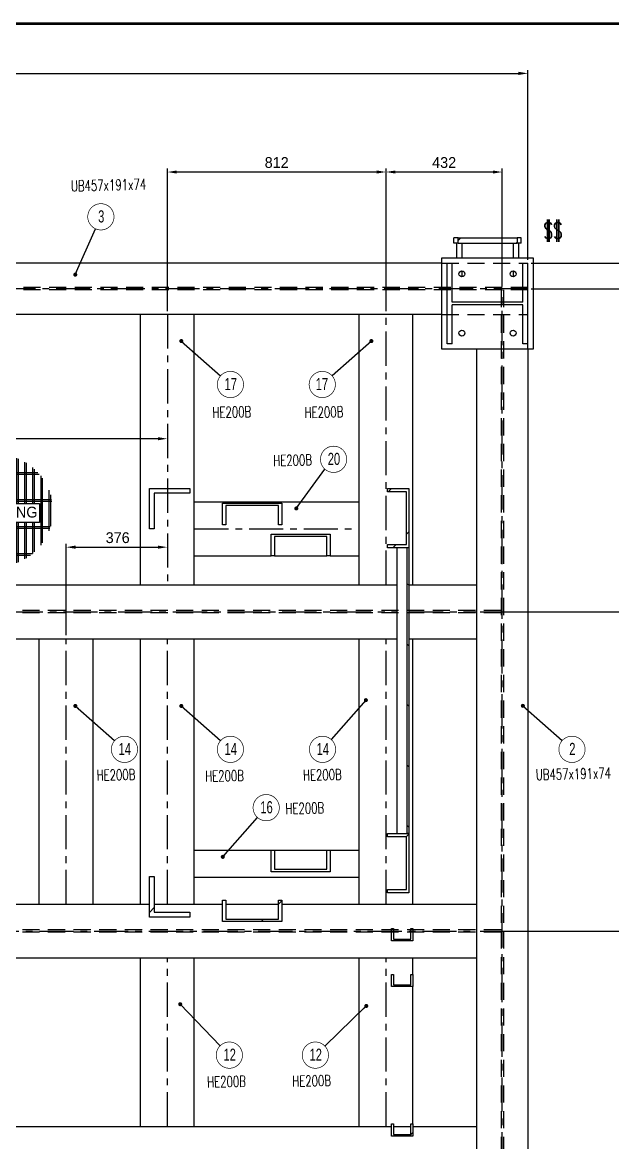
# Model space of a CAD drawing. Header units: millimetres. Extents: x 0 to 16187, y -20471 to 6290.
# Drawn here: x 7585.6 to 7804.8, y 5491.2 to 5907 of the extents above; entities that cross this region are included whole.
import ezdxf
from ezdxf.enums import TextEntityAlignment as Align

# ---------------------------------------------------------------- set-up
doc = ezdxf.new("R2010")
doc.units = ezdxf.units.MM
doc.header["$PDSIZE"] = -1
doc.linetypes.add('CENTERX2', pattern=[20.32, 12.7, -2.54, 2.54, -2.54])
doc.linetypes.add('DASHED2', pattern=[9.525, 6.35, -3.175])
doc.layers.add('BORDER1', color=3, linetype='Continuous')
doc.layers.add('BORDER2', color=7, linetype='Continuous')
doc.styles.add('MtXpl_txt_shx', font='txt.shx', dxfattribs={"height": 0.2})
doc.styles.add('ROMANC', font='ROMANC', dxfattribs={"height": 5})
doc.styles.add('ROMAND-1', font='ic-romand.shx')
doc.styles.add('ROMANS', font='ROMANS.shx', dxfattribs={"width": 0.8})
doc.styles.add('ROMANT', font='ROMANT', dxfattribs={"height": 4})
doc.styles.add('SLDTEXTSTYLE2', font='TXT', dxfattribs={"width": 0.686449})
doc.dimstyles.new('AM_ISO', dxfattribs={"dimtxt": 3.5, "dimasz": 3.5, "dimexe": 1, "dimexo": 1, "dimgap": 1.5, "dimtad": 1, "dimdsep": 46, "dimtxsty": 'Standard', "dimcen": 0, "dimclrd": 1, "dimclre": 1, "dimclrt": 1, "dimadec": 0, "dimazin": 2, "dimtp": 0.1, "dimtm": 0.1, "dimtfac": 0.71, "dimtdec": 3, "dimtmove": 0, "dimatfit": 3, "dimfxl": 1, "dimlwd": -1, "dimlwe": -1, "dimarcsym": 1})
doc.dimstyles.new('AM_ISO$7', dxfattribs={"dimtxt": 3.5, "dimasz": 3.5, "dimexe": 1, "dimexo": 1, "dimgap": 1.5, "dimtad": 1, "dimtoh": 1, "dimdsep": 46, "dimtxsty": 'Standard', "dimcen": 0, "dimclrd": 1, "dimclre": 1, "dimclrt": 1, "dimadec": 0, "dimazin": 2, "dimtp": 0.1, "dimtm": 0.1, "dimtfac": 0.71, "dimtdec": 3, "dimtmove": 0, "dimatfit": 3, "dimfxl": 1, "dimlwd": -1, "dimlwe": -1, "dimarcsym": 1})
pattern_1 = [(45, (5642.543, 1992.42), (-11.22532, 11.22532), [])]

# ---------------------------------------------------------------- blocks, each defined once
blk = doc.blocks.new('*D2018')
at = {"color": 1, "linetype": 'ByBlock'}
for p, q in [((7349.38, 5818.91), (7349.38, 5889.32)), ((7352.88, 5888.07), (7769.88, 5888.07)), ((7773.38, 5818.91), (7773.38, 5889.32))]:
    blk.add_line(p, q, dxfattribs=at)
at = {"color": 1}
for points in [[(7352.88, 5888.65), (7352.88, 5887.48), (7349.38, 5888.07)], [(7769.88, 5887.48), (7769.88, 5888.65), (7773.38, 5888.07)]]:
    blk.add_solid(points, dxfattribs=at)
at = {"layer": 'Defpoints', "color": 0}
for p in [(7773.38, 5888.07), (7349.38, 5817.66), (7773.38, 5817.66)]:
    blk.add_point(p, dxfattribs=at)
at = {"color": 1, "insert": (7568.4, 5891.57), "char_height": 4, "attachment_point": 5}
blk.add_mtext('4240', dxfattribs=at)
blk = doc.blocks.new('*D2025')
at = {"color": 1, "linetype": 'ByBlock'}
for p, q in [((7758.09, 5569.76), (7817.25, 5569.76)), ((7816, 5490.76), (7816, 5566.26)), ((7758.09, 5487.26), (7817.25, 5487.26))]:
    blk.add_line(p, q, dxfattribs=at)
at = {"color": 1}
for points in [[(7816.59, 5566.26), (7815.42, 5566.26), (7816, 5569.76)], [(7815.42, 5490.76), (7816.59, 5490.76), (7816, 5487.26)]]:
    blk.add_solid(points, dxfattribs=at)
at = {"layer": 'Defpoints', "color": 0}
for p in [(7756.84, 5569.76), (7816, 5569.76), (7756.84, 5487.26)]:
    blk.add_point(p, dxfattribs=at)
at = {"color": 1, "insert": (7812.5, 5528.51), "char_height": 4, "attachment_point": 5, "rotation": 90}
blk.add_mtext('825', dxfattribs=at)
blk = doc.blocks.new('*D2026')
at = {"color": 1, "linetype": 'ByBlock'}
for p, q in [((7755.59, 5688.26), (7817.25, 5688.26)), ((7816, 5573.26), (7816, 5684.76)), ((7755.59, 5569.76), (7817.25, 5569.76))]:
    blk.add_line(p, q, dxfattribs=at)
at = {"color": 1}
for points in [[(7816.59, 5684.76), (7815.42, 5684.76), (7816, 5688.26)], [(7815.42, 5573.26), (7816.59, 5573.26), (7816, 5569.76)]]:
    blk.add_solid(points, dxfattribs=at)
at = {"layer": 'Defpoints', "color": 0}
for p in [(7754.34, 5688.26), (7816, 5688.26), (7754.34, 5569.76)]:
    blk.add_point(p, dxfattribs=at)
at = {"color": 1, "insert": (7812.5, 5629.01), "char_height": 4, "attachment_point": 5, "rotation": 90}
blk.add_mtext('1185', dxfattribs=at)
blk = doc.blocks.new('*D2027')
at = {"color": 1, "linetype": 'ByBlock'}
for p, q in [((7774.63, 5808.14), (7817.25, 5808.14)), ((7816, 5691.76), (7816, 5804.64)), ((7765.11, 5688.26), (7817.25, 5688.26))]:
    blk.add_line(p, q, dxfattribs=at)
at = {"color": 1}
for points in [[(7816.59, 5804.64), (7815.42, 5804.64), (7816, 5808.14)], [(7815.42, 5691.76), (7816.59, 5691.76), (7816, 5688.26)]]:
    blk.add_solid(points, dxfattribs=at)
at = {"layer": 'Defpoints', "color": 0}
for p in [(7773.38, 5808.14), (7816, 5808.14), (7763.86, 5688.26)]:
    blk.add_point(p, dxfattribs=at)
at = {"color": 1, "insert": (7812.5, 5748.2), "char_height": 4, "attachment_point": 5, "rotation": 90}
blk.add_mtext('1199', dxfattribs=at)
blk = doc.blocks.new('*D2028')
at = {"color": 1, "linetype": 'ByBlock'}
for p, q in [((7720.68, 5799.87), (7720.68, 5852.71)), ((7760.36, 5851.46), (7724.18, 5851.46)), ((7763.86, 5808.94), (7763.86, 5852.71))]:
    blk.add_line(p, q, dxfattribs=at)
at = {"color": 1}
for points in [[(7724.18, 5852.04), (7724.18, 5850.88), (7720.68, 5851.46)], [(7760.36, 5850.88), (7760.36, 5852.04), (7763.86, 5851.46)]]:
    blk.add_solid(points, dxfattribs=at)
at = {"layer": 'Defpoints', "color": 0}
for p in [(7720.68, 5851.46), (7763.86, 5807.69), (7720.68, 5798.62)]:
    blk.add_point(p, dxfattribs=at)
at = {"color": 1, "insert": (7742.27, 5854.96), "char_height": 4, "attachment_point": 5}
blk.add_mtext('432', dxfattribs=at)
blk = doc.blocks.new('*D2029')
at = {"color": 1, "linetype": 'ByBlock'}
for p, q in [((7639.48, 5799.87), (7639.48, 5852.71)), ((7717.18, 5851.46), (7642.98, 5851.46)), ((7720.68, 5799.87), (7720.68, 5852.71))]:
    blk.add_line(p, q, dxfattribs=at)
at = {"color": 1}
for points in [[(7642.98, 5852.04), (7642.98, 5850.88), (7639.48, 5851.46)], [(7717.18, 5850.88), (7717.18, 5852.04), (7720.68, 5851.46)]]:
    blk.add_solid(points, dxfattribs=at)
at = {"layer": 'Defpoints', "color": 0}
for p in [(7639.48, 5851.46), (7639.48, 5798.62), (7720.68, 5798.62)]:
    blk.add_point(p, dxfattribs=at)
at = {"color": 1, "insert": (7680.08, 5854.96), "char_height": 4, "attachment_point": 5}
blk.add_mtext('812', dxfattribs=at)
blk = doc.blocks.new('*D2030')
at = {"color": 1, "linetype": 'ByBlock'}
for p, q in [((7500.08, 5754.64), (7500.08, 5751.22)), ((7639.48, 5756.91), (7639.48, 5751.22)), ((7635.98, 5752.47), (7503.58, 5752.47))]:
    blk.add_line(p, q, dxfattribs=at)
at = {"color": 1}
for points in [[(7503.58, 5753.06), (7503.58, 5751.89), (7500.08, 5752.47)], [(7635.98, 5751.89), (7635.98, 5753.06), (7639.48, 5752.47)]]:
    blk.add_solid(points, dxfattribs=at)
at = {"layer": 'Defpoints', "color": 0}
for p in [(7500.08, 5755.89), (7639.48, 5758.16), (7500.08, 5752.47)]:
    blk.add_point(p, dxfattribs=at)
at = {"color": 1, "insert": (7569.78, 5755.97), "char_height": 4, "attachment_point": 5}
blk.add_mtext('1394', dxfattribs=at)
blk = doc.blocks.new('*D2047')
at = {"color": 1, "linetype": 'ByBlock'}
for p, q in [((7601.88, 5679.51), (7601.88, 5713.47)), ((7605.38, 5712.22), (7635.98, 5712.22)), ((7639.48, 5712.22), (7639.48, 5710.97))]:
    blk.add_line(p, q, dxfattribs=at)
at = {"color": 1}
for points in [[(7605.38, 5712.81), (7605.38, 5711.64), (7601.88, 5712.22)], [(7635.98, 5711.64), (7635.98, 5712.81), (7639.48, 5712.22)]]:
    blk.add_solid(points, dxfattribs=at)
at = {"layer": 'Defpoints', "color": 0}
for p in [(7639.48, 5713.47), (7639.48, 5712.22), (7601.88, 5678.26)]:
    blk.add_point(p, dxfattribs=at)
at = {"color": 1, "insert": (7621.02, 5715.72), "char_height": 4, "attachment_point": 5}
blk.add_mtext('376', dxfattribs=at)
blk = doc.blocks.new('A$7E921A1473147')
at = {"color": 6, "ltscale": 0.2}
for p, q in [((0, 300), (300, 300)), ((0, 281), (0, 300)), ((300, 300), (300, 281)), ((0, 281), (144.5, 281)), ((144.5, 19), (144.5, 281)), ((155.5, 19), (155.5, 281)), ((155.5, 281), (300, 281)), ((0, 19), (144.5, 19)), ((0, 0), (0, 19)), ((0, 0), (300, 0)), ((155.5, 19), (300, 19)), ((300, 19), (300, 0))]:
    blk.add_line(p, q, dxfattribs=at)
blk = doc.blocks.new('*D2424')
at = {"color": 1, "linetype": 'ByBlock'}
for p, q in [((7774.63, 5817.66), (7854.24, 5817.66)), ((7852.99, 5189.76), (7852.99, 5814.16)), ((7775.63, 5186.26), (7854.24, 5186.26))]:
    blk.add_line(p, q, dxfattribs=at)
at = {"color": 1}
for points in [[(7853.57, 5814.16), (7852.41, 5814.16), (7852.99, 5817.66)], [(7852.41, 5189.76), (7853.57, 5189.76), (7852.99, 5186.26)]]:
    blk.add_solid(points, dxfattribs=at)
at = {"layer": 'Defpoints', "color": 0}
for p in [(7773.38, 5817.66), (7852.99, 5817.66), (7774.38, 5186.26)]:
    blk.add_point(p, dxfattribs=at)
at = {"color": 1, "insert": (7849.49, 5501.96), "char_height": 4, "attachment_point": 5, "rotation": 90}
blk.add_mtext('6314', dxfattribs=at)
blk = doc.blocks.new('*U609')
at = {"layer": 'BORDER1', "color": 154, "true_color": 0x1859a9, "const_width": 1}
blk.add_lwpolyline([(1.81, 811), (1144, 811), (1144, 0), (0, 0), (0, 811)], close=True, dxfattribs=at)
at = {"layer": 'BORDER2', "flags": 8}
for tag, height, style, p in [('REV-A', 3.24, 'ROMANS', (986.93, 140.25)), ('RE-A', 8.06, 'ROMANT', (1084.63, 7.17))]:
    blk.add_attdef(tag, text='', height=height, dxfattribs=dict(at, style=style)).set_placement(p, align=Align.CENTER)
at = {"layer": 'BORDER2', "style": 'ROMANS', "width": 3.830216}
blk.add_attdef('DATE-A', text='', height=3.24, dxfattribs=at).set_placement((995.51, 140.25), (1008.51, 140.25), align=Align.FIT)
at = {"layer": 'BORDER2'}
for tag, height, style, p in [('DRN-A', 3.24, 'ROMANS', (1018.38, 140.25)), ('CHD-A', 3.24, 'ROMANS', (1032.35, 140.25)), ('APD-A', 3.24, 'ROMANS', (1046.64, 140.25)), ('CONS_CONT_VEND', 4.2, 'ROMANC', (1061.39, 72.83))]:
    blk.add_attdef(tag, text='', height=height, dxfattribs=dict(at, style=style)).set_placement(p, align=Align.CENTER)
at = {"layer": 'BORDER2', "style": 'ROMANS', "width": 0.8}
for tag, p, height in [('1:X', (997.23, 122.55), 3.5), ('LOC', (1042.74, 122.55), 3.5), ('PROJ_NO', (1118.64, 122.55), 3.5), ('CONS_DRG_NO', (1011, 63), 3)]:
    blk.add_attdef(tag, p, '', height=height, dxfattribs=at)
at = {"layer": 'BORDER2', "lineweight": 30, "width": 0.8, "flags": 104}
blk.add_attdef('COMMENTS-A', text='', height=2.2, dxfattribs=at).set_placement((1055.21, 142.07), align=Align.MIDDLE_LEFT)
at = {"layer": 'BORDER2', "style": 'ROMANS', "width": 0.8}
for tag, p in [('PROJECT_TITLE_1', (1061.07, 55.35)), ('PROJECT_TITLE_2', (1061.07, 49.3))]:
    blk.add_attdef(tag, text='', height=3.5, dxfattribs=at).set_placement(p, align=Align.MIDDLE)
at = {"layer": 'BORDER2', "style": 'ROMANT', "width": 0.8}
for tag, p in [('DRG_TITLE_1', (1061.07, 36.31)), ('DRG_TITLE_2', (1061.07, 28.31)), ('DRG_TITLE_3', (1061.07, 20.31))]:
    blk.add_attdef(tag, text='', height=5, dxfattribs=at).set_placement(p, align=Align.CENTER)
at = {"layer": 'BORDER2', "style": 'ROMANT'}
for tag, p in [('AR', (995, 7.17)), ('PA', (1011.74, 7.17)), ('DC', (1028.45, 7.17)), ('TS', (1120.84, 7.17))]:
    blk.add_attdef(tag, p, '', height=8.06, dxfattribs=at)
for tag, p in [('SRNO', (1074.7, 7.17)), ('SH', (1115.8, 7.18))]:
    blk.add_attdef(tag, text='', height=8.06, dxfattribs=at).set_placement(p, align=Align.RIGHT)
at = {"layer": 'BORDER2', "style": 'ROMANS', "flags": 2}
blk.add_attdef('TB_VERSION', text='', height=2, dxfattribs=at).set_placement((1, -1), align=Align.TOP_LEFT)
blk = doc.blocks.new('A$7E931B17221C3')
for p, q in [((9, 38.42), (9, 2.96)), ((9.6, 38.76), (9.6, 2.61)), ((12, 39.91), (12, 23.32)), ((12.6, 40.14), (12.6, 23.32)), ((15, 40.86), (15, 23.32)), ((15.6, 40.99), (15.6, 23.32)), ((18, 41.33), (18, 23.32)), ((18.6, 41.38), (18.6, 23.32)), ((21, 41.37), (21, 23.32)), ((21.6, 41.32), (21.6, 23.32)), ((24, 40.96), (24, 23.32)), ((24.6, 40.82), (24.6, 23.32)), ((27, 40.09), (27, 23.32)), ((27.6, 39.85), (27.6, 23.32)), ((30, 38.68), (30, 23.32)), ((30.6, 38.32), (30.6, 23.32)), ((3.6, 33.7), (3.6, 7.68)), ((3.98, 34.15), (35.47, 34.15)), ((4.51, 34.75), (34.94, 34.75)), ((6, 36.21), (6, 5.17)), ((6.6, 36.72), (6.6, 4.66)), ((33, 36.59), (33, 23.32)), ((33.6, 36.07), (33.6, 23.32)), ((36, 33.51), (36, 7.87)), ((3, 32.92), (3, 8.46)), ((36.6, 32.71), (36.6, 8.67)), ((0, 27.03), (0, 14.34)), ((0.6, 28.66), (0.6, 12.72)), ((39, 28.28), (39, 13.09)), ((39.6, 26.53), (39.6, 14.84)), ((0, 24.75), (40.04, 24.75)), ((0, 24.15), (40.15, 24.15)), ((0, 14.75), (39.57, 14.75)), ((0.06, 14.15), (39.38, 14.15)), ((12, 16.28), (12, 1.46)), ((12.6, 16.28), (12.6, 1.23)), ((15, 16.28), (15, 0.52)), ((15.6, 16.28), (15.6, 0.38)), ((18, 16.28), (18, 0.04)), ((18.6, 16.28), (18.6, 0)), ((21, 16.28), (21, 0.01)), ((21.6, 16.28), (21.6, 0.05)), ((24, 16.28), (24, 0.42)), ((24.6, 16.28), (24.6, 0.55)), ((27, 16.28), (27, 1.29)), ((27.6, 16.28), (27.6, 1.53)), ((30, 16.28), (30, 2.7)), ((30.6, 16.28), (30.6, 3.05)), ((33, 16.28), (33, 4.78)), ((33.6, 16.28), (33.6, 5.3)), ((6.48, 4.75), (32.96, 4.75)), ((7.24, 4.15), (32.21, 4.15))]:
    blk.add_line(p, q)
blk.add_lwpolyline([(10.27, 23.32), (35.57, 23.32), (35.57, 16.28), (10.27, 16.28)], close=True)
at = {"color": 2, "style": 'ROMAND-1'}
blk.add_text('GRATING', height=4, dxfattribs=at).set_placement((10.45, 18.07))

msp = doc.modelspace()

# ---------------------------------------------------------------- hatches: boundary and pattern name
at = {"linetype": 'Continuous', "lineweight": 18}
h = msp.add_hatch(dxfattribs=at)
h.set_pattern_fill('ANSI31', scale=5, style=0)
h.set_pattern_definition(pattern_1)
h.paths.add_polyline_path([(7769.33124, 5825.08726), (7769.33124, 5827.08726), (7747.42396, 5827.08726), (7747.42396, 5825.08726)], flags=0)
h = msp.add_hatch(dxfattribs=at)
h.set_pattern_fill('ANSI31', scale=5, style=0)
h.set_pattern_definition(pattern_1)
h.paths.add_polyline_path([(7729.1776, 5711.95726), (7729.1776, 5733.95726), (7721.1776, 5733.95726), (7721.1776, 5732.70726), (7728.2776, 5732.70726), (7728.2776, 5713.20726), (7721.1776, 5713.20726), (7721.1776, 5711.95726)], flags=0)
h = msp.add_hatch(dxfattribs=at)
h.set_pattern_fill('ANSI31', scale=5, angle=90, style=0)
h.set_pattern_definition([(135, (5642.543, 1992.42), (-11.22532, -11.22532), [])])
h.paths.add_polyline_path([(7729.1776, 5605.95726), (7729.1776, 5711.95726), (7728.5776, 5711.95726), (7728.5776, 5605.95726)], flags=0)
h = msp.add_hatch(dxfattribs=at)
h.set_pattern_fill('ANSI31', scale=5, style=0)
h.set_pattern_definition(pattern_1)
h.paths.add_polyline_path([(7729.1776, 5583.95726), (7729.1776, 5605.95726), (7721.1776, 5605.95726), (7721.1776, 5604.70726), (7728.2776, 5604.70726), (7728.2776, 5585.20726), (7721.1776, 5585.20726), (7721.1776, 5583.95726)], flags=0)
h = msp.add_hatch(dxfattribs=at)
h.set_pattern_fill('ANSI31', scale=5, style=0)
h.set_pattern_definition(pattern_1)
h.paths.add_polyline_path([(7632.7776, 5589.95726), (7632.7776, 5574.95726), (7647.7776, 5574.95726), (7647.7776, 5576.75726), (7634.5776, 5576.75726), (7634.5776, 5589.95726)], flags=0)
h = msp.add_hatch(dxfattribs=at)
h.set_pattern_fill('ANSI31', scale=5, style=0)
h.set_pattern_definition(pattern_1)
h.paths.add_polyline_path([(7659.9776, 5573.25726), (7681.9776, 5573.25726), (7681.9776, 5581.25726), (7680.7276, 5581.25726), (7680.7276, 5574.15726), (7661.2276, 5574.15726), (7661.2276, 5581.25726), (7659.9776, 5581.25726)], flags=0)
h = msp.add_hatch(dxfattribs=at)
h.set_pattern_fill('ANSI31', scale=5, style=0)
h.set_pattern_definition(pattern_1)
h.paths.add_polyline_path([(7722.6776, 5493.65726), (7730.6776, 5493.65726), (7730.6776, 5498.15726), (7729.8776, 5498.15726), (7729.8776, 5494.25726), (7723.4776, 5494.25726), (7723.4776, 5498.15726), (7722.6776, 5498.15726)], flags=0)

# ---------------------------------------------------------------- linework, layer by layer
at = {"color": 7, "linetype": 'Continuous', "lineweight": 25}
for p, q in [((7745.8776, 5825.08726), (7745.8776, 5827.08726)), ((7747.42396, 5827.08726), (7745.8776, 5827.08726)), ((7747.42396, 5825.08726), (7745.8776, 5825.08726)), ((7746.8776, 5825.08726), (7746.8776, 5819.65726)), ((7747.42396, 5825.08726), (7747.42396, 5827.08726)), ((7747.42396, 5827.08726), (7769.33124, 5827.08726)), ((7747.42396, 5825.08726), (7769.33124, 5825.08726)), ((7748.8776, 5825.08726), (7748.8776, 5819.65726)), ((7767.8776, 5825.08726), (7767.8776, 5819.65726)), ((7769.33124, 5827.08726), (7769.33124, 5825.08726)), ((7770.8776, 5827.08726), (7769.33124, 5827.08726)), ((7770.8776, 5825.08726), (7769.33124, 5825.08726)), ((7769.8776, 5825.08726), (7769.8776, 5819.65726)), ((7770.8776, 5825.08726), (7770.8776, 5827.08726)), ((7741.3776, 5817.65726), (7381.3776, 5817.65726)), ((7741.3776, 5785.65726), (7741.3776, 5819.65726)), ((7741.3776, 5819.65726), (7775.3776, 5819.65726)), ((7775.3776, 5819.65726), (7775.3776, 5785.65726)), ((7748.8776, 5814.75726), (7748.8776, 5812.55726)), ((7767.8776, 5814.75726), (7767.8776, 5812.55726)), ((7741.3776, 5798.61726), (7381.3776, 5798.61726)), ((7639.4776, 5798.61726), (7629.4776, 5798.61726)), ((7629.4776, 5698.25726), (7629.4776, 5798.61726)), ((7649.4776, 5798.61726), (7639.4776, 5798.61726)), ((7649.4776, 5698.25726), (7649.4776, 5798.61726)), ((7720.6776, 5798.61726), (7710.6776, 5798.61726)), ((7710.6776, 5698.25726), (7710.6776, 5798.61726)), ((7730.6776, 5798.61726), (7720.6776, 5798.61726)), ((7730.6776, 5698.25726), (7730.6776, 5798.61726)), ((7775.3776, 5785.65726), (7741.3776, 5785.65726)), ((7754.3376, 5785.65726), (7754.3376, 5436.25726)), ((7773.3776, 5785.65726), (7773.3776, 5436.25726)), ((7632.7776, 5719.05726), (7632.7776, 5734.05726)), ((7632.7776, 5734.05726), (7647.7776, 5734.05726)), ((7647.7776, 5734.05726), (7647.7776, 5732.25726)), ((7721.1776, 5732.70726), (7721.1776, 5733.95726)), ((7721.1776, 5733.95726), (7729.1776, 5733.95726)), ((7729.1776, 5733.95726), (7729.1776, 5711.95726)), ((7647.7776, 5732.25726), (7634.5776, 5732.25726)), ((7634.5776, 5732.25726), (7634.5776, 5719.05726)), ((7728.2776, 5732.70726), (7721.1776, 5732.70726)), ((7728.2776, 5713.20726), (7728.2776, 5732.70726)), ((7649.4776, 5729.05726), (7710.6776, 5729.05726)), ((7649.4776, 5719.05726), (7649.4776, 5729.05726)), ((7659.9776, 5720.55726), (7659.9776, 5728.55726)), ((7659.9776, 5728.55726), (7681.9776, 5728.55726)), ((7680.7276, 5727.65726), (7661.2276, 5727.65726)), ((7661.2276, 5727.65726), (7661.2276, 5720.55726)), ((7680.7276, 5720.55726), (7680.7276, 5727.65726)), ((7681.9776, 5728.55726), (7681.9776, 5720.55726)), ((7710.6776, 5719.05726), (7710.6776, 5729.05726)), ((7634.5776, 5719.05726), (7632.7776, 5719.05726)), ((7649.4776, 5709.05726), (7649.4776, 5719.05726)), ((7661.2276, 5720.55726), (7659.9776, 5720.55726)), ((7677.9776, 5709.05726), (7677.9776, 5717.05726)), ((7677.9776, 5717.05726), (7699.9776, 5717.05726)), ((7681.9776, 5720.55726), (7680.7276, 5720.55726)), ((7699.9776, 5717.05726), (7699.9776, 5709.05726)), ((7710.6776, 5709.05726), (7710.6776, 5719.05726)), ((7698.7276, 5716.15726), (7679.2276, 5716.15726)), ((7679.2276, 5716.15726), (7679.2276, 5709.05726)), ((7698.7276, 5709.05726), (7698.7276, 5716.15726)), ((7721.1776, 5711.95726), (7721.1776, 5713.20726)), ((7721.1776, 5713.20726), (7728.2776, 5713.20726)), ((7649.4776, 5709.05726), (7677.9776, 5709.05726)), ((7679.2276, 5709.05726), (7677.9776, 5709.05726)), ((7679.2276, 5709.05726), (7698.7276, 5709.05726)), ((7699.9776, 5709.05726), (7698.7276, 5709.05726)), ((7699.9776, 5709.05726), (7710.6776, 5709.05726)), ((7729.1776, 5711.95726), (7721.1776, 5711.95726)), ((7724.6776, 5711.95726), (7724.6776, 5605.95726)), ((7728.5776, 5605.95726), (7728.5776, 5711.95726)), ((7729.1776, 5711.95726), (7728.5776, 5711.95726)), ((7729.1776, 5711.95726), (7729.1776, 5605.95726)), ((7417.9776, 5698.25726), (7724.6776, 5698.25726)), ((7629.4776, 5698.25726), (7639.4776, 5698.25726)), ((7639.4776, 5698.25726), (7649.4776, 5698.25726)), ((7710.6776, 5698.25726), (7720.6776, 5698.25726)), ((7720.6776, 5698.25726), (7724.6776, 5698.25726)), ((7729.1776, 5698.25726), (7730.6776, 5698.25726)), ((7729.1776, 5698.25726), (7754.3376, 5698.25726)), ((7754.3376, 5698.25726), (7754.3376, 5688.25726)), ((7754.3376, 5688.25726), (7754.3376, 5678.25726)), ((7417.9776, 5678.25726), (7724.6776, 5678.25726)), ((7591.8776, 5579.75726), (7591.8776, 5678.25726)), ((7591.8776, 5678.25726), (7601.8776, 5678.25726)), ((7601.8776, 5678.25726), (7611.8776, 5678.25726)), ((7611.8776, 5579.75726), (7611.8776, 5678.25726)), ((7629.4776, 5579.75726), (7629.4776, 5678.25726)), ((7629.4776, 5678.25726), (7639.4776, 5678.25726)), ((7639.4776, 5678.25726), (7649.4776, 5678.25726)), ((7649.4776, 5579.75726), (7649.4776, 5678.25726)), ((7710.6776, 5579.75726), (7710.6776, 5678.25726)), ((7710.6776, 5678.25726), (7720.6776, 5678.25726)), ((7720.6776, 5678.25726), (7724.6776, 5678.25726)), ((7729.1776, 5678.25726), (7730.6776, 5678.25726)), ((7729.1776, 5678.25726), (7754.3376, 5678.25726)), ((7730.6776, 5579.75726), (7730.6776, 5678.25726)), ((7721.1776, 5605.95726), (7729.1776, 5605.95726)), ((7721.1776, 5604.70726), (7721.1776, 5605.95726)), ((7728.2776, 5604.70726), (7721.1776, 5604.70726)), ((7728.2776, 5585.20726), (7728.2776, 5604.70726)), ((7729.1776, 5605.95726), (7728.5776, 5605.95726)), ((7729.1776, 5605.95726), (7729.1776, 5583.95726)), ((7649.4776, 5599.75726), (7677.9776, 5599.75726)), ((7649.4776, 5589.75726), (7649.4776, 5599.75726)), ((7677.9776, 5591.75726), (7677.9776, 5599.75726)), ((7677.9776, 5599.75726), (7679.2276, 5599.75726)), ((7679.2276, 5599.75726), (7679.2276, 5592.65726)), ((7679.2276, 5599.75726), (7698.7276, 5599.75726)), ((7698.7276, 5592.65726), (7698.7276, 5599.75726)), ((7698.7276, 5599.75726), (7699.9776, 5599.75726)), ((7699.9776, 5599.75726), (7699.9776, 5591.75726)), ((7699.9776, 5599.75726), (7710.6776, 5599.75726)), ((7710.6776, 5589.75726), (7710.6776, 5599.75726)), ((7679.2276, 5592.65726), (7698.7276, 5592.65726)), ((7632.7776, 5589.95726), (7634.5776, 5589.95726)), ((7632.7776, 5574.95726), (7632.7776, 5589.95726)), ((7634.5776, 5589.95726), (7634.5776, 5576.75726)), ((7649.4776, 5589.75726), (7710.6776, 5589.75726)), ((7649.4776, 5579.75726), (7649.4776, 5589.75726)), ((7699.9776, 5591.75726), (7677.9776, 5591.75726)), ((7710.6776, 5579.75726), (7710.6776, 5589.75726)), ((7721.1776, 5583.95726), (7721.1776, 5585.20726)), ((7721.1776, 5585.20726), (7728.2776, 5585.20726)), ((7729.1776, 5583.95726), (7721.1776, 5583.95726)), ((7503.2776, 5579.75726), (7632.7776, 5579.75726)), ((7591.8776, 5579.75726), (7601.8776, 5579.75726)), ((7601.8776, 5579.75726), (7611.8776, 5579.75726)), ((7629.4776, 5579.75726), (7632.7776, 5579.75726)), ((7634.5776, 5579.75726), (7639.4776, 5579.75726)), ((7634.5776, 5579.75726), (7659.9776, 5579.75726)), ((7639.4776, 5579.75726), (7649.4776, 5579.75726)), ((7649.4776, 5579.75726), (7659.9776, 5579.75726)), ((7659.9776, 5573.25726), (7659.9776, 5581.25726)), ((7659.9776, 5581.25726), (7661.2276, 5581.25726)), ((7661.2276, 5581.25726), (7661.2276, 5574.15726)), ((7661.2276, 5579.75726), (7680.7276, 5579.75726)), ((7680.7276, 5574.15726), (7680.7276, 5581.25726)), ((7680.7276, 5581.25726), (7681.9776, 5581.25726)), ((7681.9776, 5581.25726), (7681.9776, 5573.25726)), ((7681.9776, 5579.75726), (7710.6776, 5579.75726)), ((7681.9776, 5579.75726), (7754.3376, 5579.75726)), ((7710.6776, 5579.75726), (7720.6776, 5579.75726)), ((7720.6776, 5579.75726), (7730.6776, 5579.75726)), ((7754.3376, 5579.75726), (7754.3376, 5569.75726)), ((7634.5776, 5576.75726), (7647.7776, 5576.75726)), ((7647.7776, 5576.75726), (7647.7776, 5574.95726)), ((7647.7776, 5574.95726), (7632.7776, 5574.95726)), ((7681.9776, 5573.25726), (7659.9776, 5573.25726)), ((7661.2276, 5574.15726), (7680.7276, 5574.15726)), ((7722.6776, 5566.15726), (7722.6776, 5570.65726)), ((7722.6776, 5570.65726), (7723.4776, 5570.65726)), ((7723.4776, 5570.65726), (7723.4776, 5566.75726)), ((7729.8776, 5570.65726), (7730.6776, 5570.65726)), ((7729.8776, 5566.75726), (7729.8776, 5570.65726)), ((7730.6776, 5570.65726), (7730.6776, 5566.15726)), ((7754.3376, 5569.75726), (7754.3376, 5559.75726)), ((7730.6776, 5566.15726), (7722.6776, 5566.15726)), ((7723.4776, 5566.75726), (7729.8776, 5566.75726)), ((7368.4176, 5559.75726), (7754.3376, 5559.75726)), ((7629.4776, 5559.75726), (7639.4776, 5559.75726)), ((7629.4776, 5497.25726), (7629.4776, 5559.75726)), ((7639.4776, 5559.75726), (7649.4776, 5559.75726)), ((7649.4776, 5497.25726), (7649.4776, 5559.75726)), ((7710.6776, 5559.75726), (7720.6776, 5559.75726)), ((7710.6776, 5497.25726), (7710.6776, 5559.75726)), ((7720.6776, 5559.75726), (7730.6776, 5559.75726)), ((7730.6776, 5553.65726), (7730.6776, 5559.75726)), ((7722.6776, 5549.15726), (7722.6776, 5553.65726)), ((7722.6776, 5553.65726), (7723.4776, 5553.65726)), ((7723.4776, 5553.65726), (7723.4776, 5549.75726)), ((7729.8776, 5549.75726), (7729.8776, 5553.65726)), ((7729.8776, 5553.65726), (7730.6776, 5553.65726)), ((7730.6776, 5553.65726), (7730.6776, 5549.15726)), ((7730.6776, 5549.15726), (7722.6776, 5549.15726)), ((7723.4776, 5549.75726), (7729.8776, 5549.75726)), ((7730.6776, 5498.15726), (7730.6776, 5549.15726)), ((7414.8776, 5497.25726), (7722.6776, 5497.25726)), ((7629.4776, 5497.25726), (7639.4776, 5497.25726)), ((7639.4776, 5497.25726), (7649.4776, 5497.25726)), ((7710.6776, 5497.25726), (7720.6776, 5497.25726)), ((7720.6776, 5497.25726), (7722.6776, 5497.25726)), ((7722.6776, 5493.65726), (7722.6776, 5498.15726)), ((7722.6776, 5498.15726), (7723.4776, 5498.15726)), ((7723.4776, 5498.15726), (7723.4776, 5494.25726)), ((7723.4776, 5497.25726), (7729.8776, 5497.25726)), ((7729.8776, 5494.25726), (7729.8776, 5498.15726)), ((7729.8776, 5498.15726), (7730.6776, 5498.15726)), ((7730.6776, 5498.15726), (7730.6776, 5493.65726)), ((7730.6776, 5497.25726), (7754.3376, 5497.25726)), ((7754.3376, 5497.25726), (7754.3376, 5487.25726)), ((7730.6776, 5493.65726), (7722.6776, 5493.65726)), ((7723.4776, 5494.25726), (7729.8776, 5494.25726))]:
    msp.add_line(p, q, dxfattribs=at)
at = {"color": 2, "linetype": 'DASHED2'}
for p, q in [((7741.3776, 5817.65726), (7773.3776, 5817.65726)), ((7773.3776, 5785.65726), (7773.3776, 5817.65726)), ((7773.3776, 5808.58726), (7349.3776, 5808.58726)), ((7773.3776, 5807.68726), (7349.3776, 5807.68726)), ((7763.4076, 5807.68726), (7763.4076, 5196.22726)), ((7764.3076, 5807.68726), (7764.3076, 5196.22726)), ((7741.3776, 5798.61726), (7773.3776, 5798.61726)), ((7763.4076, 5688.70726), (7368.4176, 5688.70726)), ((7763.4076, 5687.80726), (7368.4176, 5687.80726)), ((7763.4076, 5570.20726), (7368.4176, 5570.20726)), ((7763.4076, 5569.30726), (7368.4176, 5569.30726))]:
    msp.add_line(p, q, dxfattribs=at)
at = {"color": 3, "linetype": 'CENTERX2'}
for p, q in [((7773.3776, 5808.13726), (7349.3776, 5808.13726)), ((7763.8576, 5218.25726), (7763.8576, 5807.68726)), ((7639.4776, 5798.61726), (7639.4776, 5698.25726)), ((7720.6776, 5698.25726), (7720.6776, 5798.61726)), ((7649.4776, 5719.05726), (7710.6776, 5719.05726)), ((7417.9776, 5688.25726), (7724.6776, 5688.25726)), ((7729.1776, 5688.25726), (7754.3376, 5688.25726)), ((7601.8776, 5579.75726), (7601.8776, 5678.25726)), ((7639.4776, 5579.75726), (7639.4776, 5678.25726)), ((7720.6776, 5579.75726), (7720.6776, 5678.25726)), ((7368.4176, 5569.75726), (7754.3376, 5569.75726)), ((7639.4776, 5497.25726), (7639.4776, 5559.75726)), ((7720.6776, 5497.25726), (7720.6776, 5559.75726))]:
    msp.add_line(p, q, dxfattribs=at)
at = {"color": 4, "lineweight": 25, "const_width": 0.25}
msp.add_lwpolyline([(7619.64889, 5834.83667, 1), (7609.89889, 5834.83667, 1)], format="xyb", close=True, dxfattribs=at)
at = {"color": 4, "lineweight": 25}
for points in [[(7667.76506, 5772.5957, 0.25, 0.25, 1), (7658.01506, 5772.5957, 0.25, 0.25, 1)], [(7692.12391, 5772.5957, 0.25, 0.25, -1), (7701.87391, 5772.5957, 0.25, 0.25, -1)], [(7706.08562, 5744.83697, 0.25, 0.25, 1), (7696.33562, 5744.83697, 0.25, 0.25, 1)], [(7628.41249, 5637.18465, 0.25, 0.25, 1), (7618.66249, 5637.18465, 0.25, 0.25, 1)], [(7667.76506, 5637.18465, 0.25, 0.25, 1), (7658.01506, 5637.18465, 0.25, 0.25, 1)], [(7701.9701, 5637.18465, 0.25, 0.25, 1), (7692.2201, 5637.18465, 0.25, 0.25, 1)], [(7681.05628, 5615.53697, 0.25, 0.25, 1), (7671.30628, 5615.53697, 0.25, 0.25, 1)], [(7667.36641, 5523.6903, 0.25, 0.25, 1), (7657.61641, 5523.6903, 0.25, 0.25, 1)], [(7699.31825, 5523.6903, 0.25, 0.25, 1), (7689.56825, 5523.6903, 0.25, 0.25, 1)]]:
    msp.add_lwpolyline(points, format="xyseb", close=True, dxfattribs=at)
at = {"color": 4, "const_width": 0.25}
msp.add_lwpolyline([(7794.63043, 5637.18465, 1), (7784.88043, 5637.18465, 1)], format="xyb", close=True, dxfattribs=at)
at = {"color": 7, "linetype": 'Continuous', "lineweight": 25}
for centre in [(7748.8776, 5813.65726), (7767.8776, 5813.65726), (7748.8776, 5791.65726), (7767.8776, 5791.65726)]:
    msp.add_circle(centre, 1.1, dxfattribs=at)

# ---------------------------------------------------------------- block references
at = {"ltscale": 0.2, "xscale": 0.09999999999999995, "yscale": 0.09999999999999995, "zscale": 0.09999999999999995, "rotation": 90}
msp.add_blockref('A$7E921A1473147', (7773.3776, 5787.65726), dxfattribs=at)
msp.add_blockref('A$7E931B17221C3', (7556.41179, 5705.15183))
at = {"layer": 'BORDER1'}
msp.add_blockref('*U609', (7097.74721, 5095.49056), dxfattribs=at)

# ---------------------------------------------------------------- texts
at = {"color": 4, "style": 'MtXpl_txt_shx', "width": 0.6875}
for p in [(7603.69208, 5844.28461), (7776.3734, 5625.76893)]:
    msp.add_text('UB457x191x74', height=4, rotation=1.3639275, dxfattribs=at).set_placement(p)
at = {"color": 4, "lineweight": 25, "style": 'SLDTEXTSTYLE2', "width": 0.686449}
for s, p in [('3', (7614.90707, 5834.99105)), ('17', (7663.02324, 5772.75007)), ('17', (7696.86573, 5772.75007)), ('20', (7701.3438, 5744.99135)), ('14', (7623.67066, 5637.33903)), ('14', (7663.02324, 5637.33903)), ('14', (7697.22828, 5637.33903)), ('2', (7789.88861, 5637.33903)), ('16', (7676.31446, 5615.69135)), ('12', (7662.62459, 5523.84468)), ('12', (7694.57642, 5523.84468))]:
    msp.add_text(s, height=4.5, dxfattribs=at).set_placement(p, align=Align.MIDDLE_CENTER)
at = {"color": 7, "lineweight": 25, "style": 'MtXpl_txt_shx', "width": 0.6875}
msp.add_text('$$', height=6, dxfattribs=at).set_placement((7782.72216, 5829.72913), align=Align.MIDDLE_CENTER)
at = {"color": 4, "lineweight": 25, "style": 'MtXpl_txt_shx', "width": 0.6875}
for p in [(7656.27081, 5760.18649), (7690.48143, 5760.18649), (7678.84776, 5742.32662), (7613.24042, 5625.56611), (7653.5669, 5625.18387), (7689.87984, 5625.56611), (7683.38174, 5613.14326), (7654.29814, 5511.69097), (7685.90104, 5511.99582)]:
    msp.add_text('HE200B', height=4, rotation=1.3639275, dxfattribs=at).set_placement(p)

# ---------------------------------------------------------------- dimensions: what is measured, and where the dimension line sits
for base, p1, p2, picture, middle in [((7773.3776, 5888.06748), (7349.3776, 5817.65726), (7773.3776, 5817.65726), '*D2018', (7568.39962, 5888.06748)), ((7500.0776, 5752.47364), (7639.4776, 5758.15584), (7500.0776, 5755.89149), '*D2030', (7569.7776, 5752.47364)), ((7639.4776, 5712.22485), (7601.8776, 5678.25726), (7639.4776, 5713.47485), '*D2047', (7621.01619, 5712.22485))]:
    dim = msp.add_linear_dim(base=base, p1=p1, p2=p2, dimstyle='AM_ISO', override={"dimtxt": 4, "dimexe": 1.25, "dimexo": 1.25, "dimlfac": 10})
    dim.commit()
    dim.dimension.update_dxf_attribs({"geometry": picture, "text_midpoint": middle, "dimtype": 160})
for base, p1, p2, override, picture, middle in [((7639.4776, 5851.45998), (7720.6776, 5798.61726), (7639.4776, 5798.61726), {"dimtxt": 4, "dimexe": 1.25, "dimexo": 1.25, "dimlfac": 10}, '*D2029', (7680.0776, 5854.95998)), ((7720.6776, 5851.45998), (7763.8576, 5807.68726), (7720.6776, 5798.61726), {"dimtxt": 4, "dimexe": 1.25, "dimexo": 1.25, "dimdec": 0, "dimlfac": 10}, '*D2028', (7742.2676, 5854.95998))]:
    dim = msp.add_linear_dim(base=base, p1=p1, p2=p2, dimstyle='AM_ISO', override=override)
    dim.commit()
    dim.dimension.update_dxf_attribs({"geometry": picture, "text_midpoint": middle})
dim = msp.add_linear_dim(base=(7852.99088, 5817.65726), p1=(7774.3776, 5186.25726), p2=(7773.3776, 5817.65726), angle=90, dimstyle='AM_ISO', override={"dimtxt": 4, "dimexe": 1.25, "dimexo": 1.25, "dimlfac": 10})
dim.commit()
dim.dimension.update_dxf_attribs({"geometry": '*D2424', "text_midpoint": (7852.99088, 5501.95726), "dimtype": 160})
for base, p1, p2, override, picture, middle in [((7816.00296, 5808.13726), (7763.8576, 5688.25726), (7773.3776, 5808.13726), {"dimtxt": 4, "dimexe": 1.25, "dimexo": 1.25, "dimdec": 0, "dimlfac": 10}, '*D2027', (7812.50296, 5748.19726)), ((7816.00296, 5688.25726), (7754.3376, 5569.75726), (7754.3376, 5688.25726), {"dimtxt": 4, "dimexe": 1.25, "dimexo": 1.25, "dimlfac": 10}, '*D2026', (7812.50296, 5629.00726)), ((7816.00296, 5569.75726), (7756.8376, 5487.25726), (7756.8376, 5569.75726), {"dimtxt": 4, "dimexe": 1.25, "dimexo": 1.25, "dimlfac": 10}, '*D2025', (7812.50296, 5528.50726))]:
    dim = msp.add_linear_dim(base=base, p1=p1, p2=p2, angle=90, dimstyle='AM_ISO', override=override)
    dim.commit()
    dim.dimension.update_dxf_attribs({"geometry": picture, "text_midpoint": middle})

# ---------------------------------------------------------------- leaders
at = {"color": 4, "lineweight": 25}
for points in [[(7605.26999, 5813.37172), (7612.80023, 5830.37906)], [(7644.63654, 5788.71213), (7659.23564, 5775.82227)], [(7715.25243, 5788.71213), (7700.65334, 5775.82227)], [(7687.35083, 5726.58345), (7697.98405, 5741.18255)], [(7605.28396, 5653.30109), (7619.88306, 5640.41123)], [(7644.63654, 5653.30109), (7659.23564, 5640.41123)], [(7660.06485, 5597.28345), (7672.95471, 5611.88255)], [(7644.23788, 5542.59196), (7659.10491, 5527.19704)], [(7713.34491, 5541.94382), (7697.94999, 5527.0768)]]:
    msp.add_leader(points, dimstyle='AM_ISO$7', override={"dimasz": 1.5, "dimldrblk": 'Dot'}, dxfattribs=at)
at = {"color": 2}
msp.add_leader([(7713.21154, 5655.43818), (7700.32168, 5640.83908)], dimstyle='AM_ISO$7', override={"dimasz": 1.5, "dimldrblk": 'Dot'}, dxfattribs=at)
at = {"color": 4}
msp.add_leader([(7771.50191, 5653.33424), (7786.1043, 5640.41495)], dimstyle='AM_ISO$7', override={"dimasz": 1.5, "dimldrblk": 'Dot'}, dxfattribs=at)

doc.saveas('drawing.dxf')
